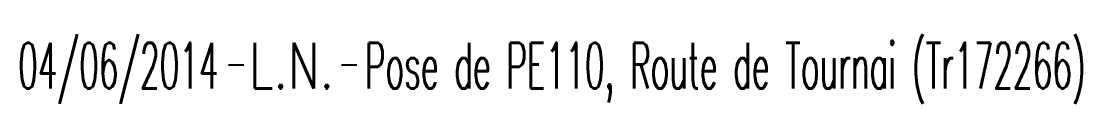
# Model space of a CAD drawing. Header units: millimetres. Extents: x 108995 to 110001, y 128245 to 129001.
# Drawn here: x 109513.74 to 109548.46, y 128511.39 to 128513.67 of the extents above; entities that cross this region are included whole.
import ezdxf
from ezdxf.enums import TextEntityAlignment as Align

# ---------------------------------------------------------------- set-up
doc = ezdxf.new("R2010")
doc.units = ezdxf.units.MM
doc.layers.get('0').update_dxf_attribs({"linetype": 'CONTINUOUS'})
doc.layers.add('L_910', color=7, linetype='CONTINUOUS')
doc.styles.get("Standard").update_dxf_attribs({"font": 'romans.shx', "width": 0.85})

# ---------------------------------------------------------------- blocks, each defined once
blk = doc.blocks.new('GIS_MODF')
at = {"color": 0, "linetype": 'Continuous', "flags": 128}
for points in [[(-2.176, -0.014), (-1.676, -0.014)], [(1.519, -0.014), (2.019, -0.014)]]:
    blk.add_lwpolyline(points, dxfattribs=at)
at = {"color": 0, "linetype": 'Continuous', "width": 0.5}
blk.add_attdef('DATE', text='', height=1.5, dxfattribs=at).set_placement((-2.502, -0.798), align=Align.RIGHT)
at = {"color": 0, "linetype": 'Continuous', "width": 1.771291}
blk.add_attdef('USER', text='', height=1.5, dxfattribs=at).set_placement((-1.507, -0.798), (1.276, -0.798), align=Align.FIT)
at = {"color": 0, "linetype": 'Continuous', "width": 0.5}
blk.add_attdef('DESC', (2.289, -0.798), '', height=1.5, dxfattribs=at)

msp = doc.modelspace()

# ---------------------------------------------------------------- block references
at = {"layer": 'L_910', "linetype": 'Continuous'}
ref = msp.add_blockref('GIS_MODF', (109522.704, 128512.685), dxfattribs=at)
ref.add_attrib('DATE', '04/06/2014', dxfattribs={"layer": '0', "color": 0, "linetype": 'Continuous', "height": 1.5, "width": 0.5}).set_placement((109520.202, 128511.887), align=Align.RIGHT)
ref.add_attrib('USER', 'L.N.', dxfattribs={"layer": '0', "color": 0, "linetype": 'Continuous', "height": 1.5, "width": 0.708517}).set_placement((109521.197, 128511.887), (109523.981, 128511.887), align=Align.FIT)
ref.add_attrib('DESC', 'Pose de PE110, Route de Tournai (Tr172266)', (109524.993, 128511.887), dxfattribs={"layer": '0', "color": 0, "linetype": 'Continuous', "height": 1.5, "width": 0.5})

doc.saveas('drawing.dxf')
